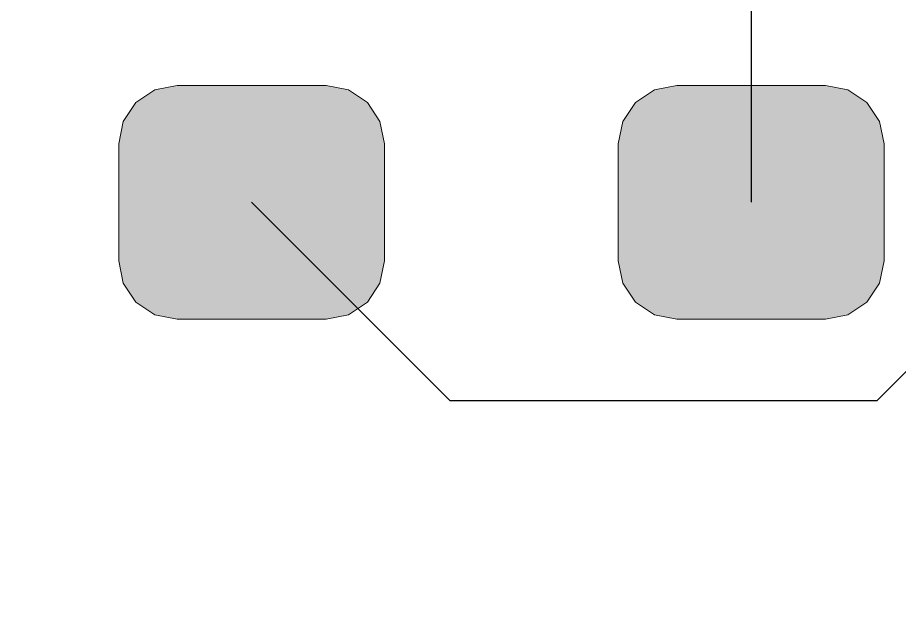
# Model space of a CAD drawing. Header units: inches. Extents: x 0.01 to 2.37, y 0.18 to 2.22.
# Drawn here: x 1.557 to 1.7203, y 1.0262 to 1.1361 of the extents above; entities that cross this region are included whole.
import ezdxf

# ---------------------------------------------------------------- set-up
doc = ezdxf.new("R2010")
doc.units = ezdxf.units.IN
doc.header["$MEASUREMENT"] = 0
doc.layers.add('Layer 1', color=7, linetype='Continuous', lineweight=0)

# ---------------------------------------------------------------- blocks, each defined once
blk = doc.blocks.new('Block_5')
at = {"layer": 'Layer 1', "transparency": 33554687}
h = blk.add_hatch(color=7, dxfattribs=at)
edge = h.paths.add_edge_path()
edge.add_spline(control_points=[(1.57572, 1.11265), (1.57572, 1.11265), (1.57654, 1.1168), (1.57654, 1.1168), (1.57654, 1.1168), (1.57889, 1.12031), (1.57889, 1.12031), (1.57889, 1.12031), (1.5824, 1.12265), (1.5824, 1.12265), (1.5824, 1.12265), (1.58654, 1.12348), (1.58654, 1.12348), (1.58654, 1.12348), (1.6141, 1.12348), (1.6141, 1.12348), (1.6141, 1.12348), (1.61824, 1.12265), (1.61824, 1.12265), (1.61824, 1.12265), (1.62176, 1.12031), (1.62176, 1.12031), (1.62176, 1.12031), (1.6241, 1.1168), (1.6241, 1.1168), (1.6241, 1.1168), (1.62493, 1.11265), (1.62493, 1.11265), (1.62493, 1.11265), (1.62493, 1.091), (1.62493, 1.091), (1.62493, 1.091), (1.6241, 1.08685), (1.6241, 1.08685), (1.6241, 1.08685), (1.62176, 1.08334), (1.62176, 1.08334), (1.62176, 1.08334), (1.61824, 1.081), (1.61824, 1.081), (1.61824, 1.081), (1.6141, 1.08017), (1.6141, 1.08017), (1.6141, 1.08017), (1.58654, 1.08017), (1.58654, 1.08017), (1.58654, 1.08017), (1.5824, 1.081), (1.5824, 1.081), (1.5824, 1.081), (1.57889, 1.08334), (1.57889, 1.08334), (1.57889, 1.08334), (1.57654, 1.08685), (1.57654, 1.08685), (1.57654, 1.08685), (1.57572, 1.091), (1.57572, 1.091), (1.57572, 1.091), (1.57572, 1.11265), (1.57572, 1.11265)], knot_values=[0, 0, 0, 0, 1, 1, 1, 2, 2, 2, 3, 3, 3, 4, 4, 4, 5, 5, 5, 6, 6, 6, 7, 7, 7, 8, 8, 8, 9, 9, 9, 10, 10, 10, 11, 11, 11, 12, 12, 12, 13, 13, 13, 14, 14, 14, 15, 15, 15, 16, 16, 16, 17, 17, 17, 18, 18, 18, 19, 19, 19, 20, 20, 20, 20], degree=3, periodic=0)
h = blk.add_hatch(color=7, dxfattribs=at)
edge = h.paths.add_edge_path()
edge.add_spline(control_points=[(1.66824, 1.11265), (1.66824, 1.11265), (1.66906, 1.1168), (1.66906, 1.1168), (1.66906, 1.1168), (1.67141, 1.12031), (1.67141, 1.12031), (1.67141, 1.12031), (1.67492, 1.12265), (1.67492, 1.12265), (1.67492, 1.12265), (1.67906, 1.12348), (1.67906, 1.12348), (1.67906, 1.12348), (1.70662, 1.12348), (1.70662, 1.12348), (1.70662, 1.12348), (1.71076, 1.12265), (1.71076, 1.12265), (1.71076, 1.12265), (1.71428, 1.12031), (1.71428, 1.12031), (1.71428, 1.12031), (1.71662, 1.1168), (1.71662, 1.1168), (1.71662, 1.1168), (1.71745, 1.11265), (1.71745, 1.11265), (1.71745, 1.11265), (1.71745, 1.091), (1.71745, 1.091), (1.71745, 1.091), (1.71662, 1.08685), (1.71662, 1.08685), (1.71662, 1.08685), (1.71428, 1.08334), (1.71428, 1.08334), (1.71428, 1.08334), (1.71076, 1.081), (1.71076, 1.081), (1.71076, 1.081), (1.70662, 1.08017), (1.70662, 1.08017), (1.70662, 1.08017), (1.67906, 1.08017), (1.67906, 1.08017), (1.67906, 1.08017), (1.67492, 1.081), (1.67492, 1.081), (1.67492, 1.081), (1.67141, 1.08334), (1.67141, 1.08334), (1.67141, 1.08334), (1.66906, 1.08685), (1.66906, 1.08685), (1.66906, 1.08685), (1.66824, 1.091), (1.66824, 1.091), (1.66824, 1.091), (1.66824, 1.11265), (1.66824, 1.11265)], knot_values=[0, 0, 0, 0, 1, 1, 1, 2, 2, 2, 3, 3, 3, 4, 4, 4, 5, 5, 5, 6, 6, 6, 7, 7, 7, 8, 8, 8, 9, 9, 9, 10, 10, 10, 11, 11, 11, 12, 12, 12, 13, 13, 13, 14, 14, 14, 15, 15, 15, 16, 16, 16, 17, 17, 17, 18, 18, 18, 19, 19, 19, 20, 20, 20, 20], degree=3, periodic=0)
at = {"layer": 'Layer 1'}
for points in [[(1.57572, 1.11265), (1.57572, 1.11265), (1.57654, 1.1168), (1.57654, 1.1168), (1.57654, 1.1168), (1.57889, 1.12031), (1.57889, 1.12031), (1.57889, 1.12031), (1.5824, 1.12265), (1.5824, 1.12265), (1.5824, 1.12265), (1.58654, 1.12348), (1.58654, 1.12348), (1.58654, 1.12348), (1.6141, 1.12348), (1.6141, 1.12348), (1.6141, 1.12348), (1.61824, 1.12265), (1.61824, 1.12265), (1.61824, 1.12265), (1.62176, 1.12031), (1.62176, 1.12031), (1.62176, 1.12031), (1.6241, 1.1168), (1.6241, 1.1168), (1.6241, 1.1168), (1.62493, 1.11265), (1.62493, 1.11265), (1.62493, 1.11265), (1.62493, 1.091), (1.62493, 1.091), (1.62493, 1.091), (1.6241, 1.08685), (1.6241, 1.08685), (1.6241, 1.08685), (1.62176, 1.08334), (1.62176, 1.08334), (1.62176, 1.08334), (1.61824, 1.081), (1.61824, 1.081), (1.61824, 1.081), (1.6141, 1.08017), (1.6141, 1.08017), (1.6141, 1.08017), (1.58654, 1.08017), (1.58654, 1.08017), (1.58654, 1.08017), (1.5824, 1.081), (1.5824, 1.081), (1.5824, 1.081), (1.57889, 1.08334), (1.57889, 1.08334), (1.57889, 1.08334), (1.57654, 1.08685), (1.57654, 1.08685), (1.57654, 1.08685), (1.57572, 1.091), (1.57572, 1.091), (1.57572, 1.091), (1.57572, 1.11265), (1.57572, 1.11265)], [(1.66824, 1.11265), (1.66824, 1.11265), (1.66906, 1.1168), (1.66906, 1.1168), (1.66906, 1.1168), (1.67141, 1.12031), (1.67141, 1.12031), (1.67141, 1.12031), (1.67492, 1.12265), (1.67492, 1.12265), (1.67492, 1.12265), (1.67906, 1.12348), (1.67906, 1.12348), (1.67906, 1.12348), (1.70662, 1.12348), (1.70662, 1.12348), (1.70662, 1.12348), (1.71076, 1.12265), (1.71076, 1.12265), (1.71076, 1.12265), (1.71428, 1.12031), (1.71428, 1.12031), (1.71428, 1.12031), (1.71662, 1.1168), (1.71662, 1.1168), (1.71662, 1.1168), (1.71745, 1.11265), (1.71745, 1.11265), (1.71745, 1.11265), (1.71745, 1.091), (1.71745, 1.091), (1.71745, 1.091), (1.71662, 1.08685), (1.71662, 1.08685), (1.71662, 1.08685), (1.71428, 1.08334), (1.71428, 1.08334), (1.71428, 1.08334), (1.71076, 1.081), (1.71076, 1.081), (1.71076, 1.081), (1.70662, 1.08017), (1.70662, 1.08017), (1.70662, 1.08017), (1.67906, 1.08017), (1.67906, 1.08017), (1.67906, 1.08017), (1.67492, 1.081), (1.67492, 1.081), (1.67492, 1.081), (1.67141, 1.08334), (1.67141, 1.08334), (1.67141, 1.08334), (1.66906, 1.08685), (1.66906, 1.08685), (1.66906, 1.08685), (1.66824, 1.091), (1.66824, 1.091), (1.66824, 1.091), (1.66824, 1.11265), (1.66824, 1.11265)]]:
    blk.add_open_spline(points, degree=3, knots=[0, 0, 0, 0, 1, 1, 1, 2, 2, 2, 3, 3, 3, 4, 4, 4, 5, 5, 5, 6, 6, 6, 7, 7, 7, 8, 8, 8, 9, 9, 9, 10, 10, 10, 11, 11, 11, 12, 12, 12, 13, 13, 13, 14, 14, 14, 15, 15, 15, 16, 16, 16, 17, 17, 17, 18, 18, 18, 19, 19, 19, 20, 20, 20, 20], dxfattribs=at)
blk = doc.blocks.new('Block_19')
at = {"layer": 'Layer 1', "transparency": 33554687}
h = blk.add_hatch(color=7, dxfattribs=at)
h.dxf.hatch_style = 2
edge = h.paths.add_edge_path()
edge.add_spline(control_points=[(1.76578, 1.11471), (1.76578, 1.11471), (1.63457, 1.24592), (1.63457, 1.24592)], knot_values=[0, 0, 0, 0, 1, 1, 1, 1], degree=3, periodic=0)
edge.add_line((1.63457, 1.24592), (1.76578, 1.11471))
h = blk.add_hatch(color=7, dxfattribs=at)
h.dxf.hatch_style = 2
edge = h.paths.add_edge_path()
edge.add_spline(control_points=[(1.61253, 1.20183), (1.61253, 1.20183), (1.3046, 0.8939), (1.3046, 0.8939)], knot_values=[0, 0, 0, 0, 1, 1, 1, 1], degree=3, periodic=0)
edge.add_line((1.3046, 0.8939), (1.61253, 1.20183))
h = blk.add_hatch(color=7, dxfattribs=at)
h.dxf.hatch_style = 2
edge = h.paths.add_edge_path()
edge.add_spline(control_points=[(1.69284, 1.16037), (1.69284, 1.16037), (1.69284, 1.10183), (1.69284, 1.10183)], knot_values=[0, 0, 0, 0, 1, 1, 1, 1], degree=3, periodic=0)
edge.add_line((1.69284, 1.10183), (1.69284, 1.16037))
h = blk.add_hatch(color=7, dxfattribs=at)
h.dxf.hatch_style = 2
edge = h.paths.add_edge_path()
edge.add_spline(control_points=[(1.76578, 1.11471), (1.76578, 1.11471), (1.71613, 1.06506), (1.71613, 1.06506)], knot_values=[0, 0, 0, 0, 1, 1, 1, 1], degree=3, periodic=0)
edge.add_line((1.71613, 1.06506), (1.76578, 1.11471))
h = blk.add_hatch(color=7, dxfattribs=at)
h.dxf.hatch_style = 2
edge = h.paths.add_edge_path()
edge.add_spline(control_points=[(1.63709, 1.06506), (1.63709, 1.06506), (1.60032, 1.10183), (1.60032, 1.10183)], knot_values=[0, 0, 0, 0, 1, 1, 1, 1], degree=3, periodic=0)
edge.add_line((1.60032, 1.10183), (1.63709, 1.06506))
h = blk.add_hatch(color=7, dxfattribs=at)
h.dxf.hatch_style = 2
edge = h.paths.add_edge_path()
edge.add_spline(control_points=[(1.71613, 1.06506), (1.71613, 1.06506), (1.63709, 1.06506), (1.63709, 1.06506)], knot_values=[0, 0, 0, 0, 1, 1, 1, 1], degree=3, periodic=0)
edge.add_line((1.63709, 1.06506), (1.71613, 1.06506))
at = {"layer": 'Layer 1', "color": 7, "lineweight": 25}
for points in [[(1.76578, 1.11471), (1.76578, 1.11471), (1.63457, 1.24592), (1.63457, 1.24592)], [(1.61253, 1.20183), (1.61253, 1.20183), (1.3046, 0.8939), (1.3046, 0.8939)], [(1.69284, 1.16037), (1.69284, 1.16037), (1.69284, 1.10183), (1.69284, 1.10183)], [(1.76578, 1.11471), (1.76578, 1.11471), (1.71613, 1.06506), (1.71613, 1.06506)], [(1.63709, 1.06506), (1.63709, 1.06506), (1.60032, 1.10183), (1.60032, 1.10183)], [(1.71613, 1.06506), (1.71613, 1.06506), (1.63709, 1.06506), (1.63709, 1.06506)]]:
    blk.add_open_spline(points, degree=3, dxfattribs=at)
blk = doc.blocks.new('Block_1')
at = {"layer": 'Layer 1'}
for name in ['Block_19', 'Block_5']:
    blk.add_blockref(name, (0, 0), dxfattribs=at)

msp = doc.modelspace()

# ---------------------------------------------------------------- block references
at = {"layer": 'Layer 1'}
msp.add_blockref('Block_1', (0, 0), dxfattribs=at)

doc.saveas('drawing.dxf')
